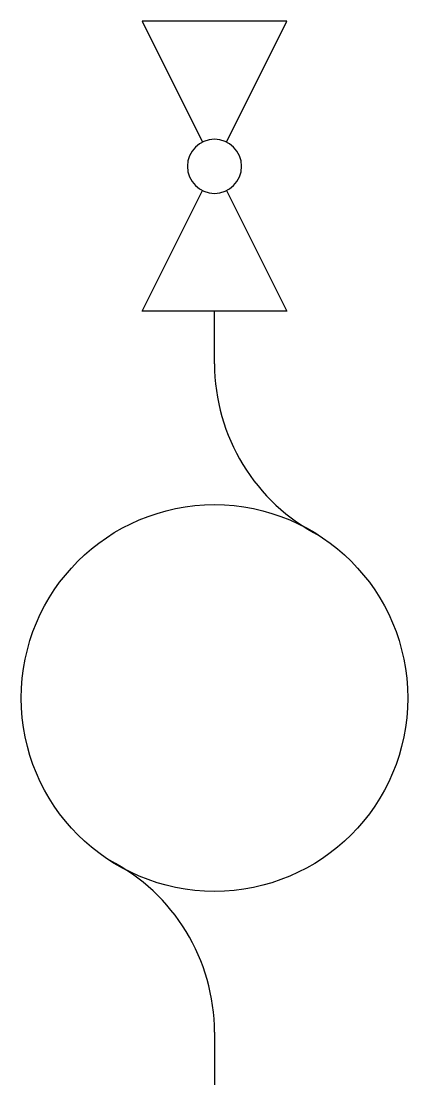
# Model space of a CAD drawing. Header units: millimetres. Extents: x -100 to 100, y -200 to 350.
import ezdxf

# ---------------------------------------------------------------- set-up
doc = ezdxf.new("R2010")
doc.units = ezdxf.units.MM

msp = doc.modelspace()

# ---------------------------------------------------------------- linework, layer by layer
at = {"color": 0, "linetype": 'ByBlock', "lineweight": -2}
for p, q in [((0, 172.9), (0, 200)), ((0, -172.9), (0, -200))]:
    msp.add_line(p, q, dxfattribs=at)
for points in [[(6.26, 287.52), (37.5, 350), (-37.5, 350), (-6.26, 287.52)], [(6.26, 262.48), (37.5, 200), (-37.5, 200), (-6.26, 262.48)]]:
    msp.add_lwpolyline(points, dxfattribs=at)
msp.add_lwpolyline([(0, 261, 1), (0, 289, 1)], format="xyb", close=True, dxfattribs=at)
msp.add_circle((0, 0), 100, dxfattribs=at)
for centre, start, end in [((100, 172.9), 180, 242.8781), ((-100, -172.9), 0, 62.8781)]:
    msp.add_arc(centre, 100, start, end, dxfattribs=at)

doc.saveas('drawing.dxf')
